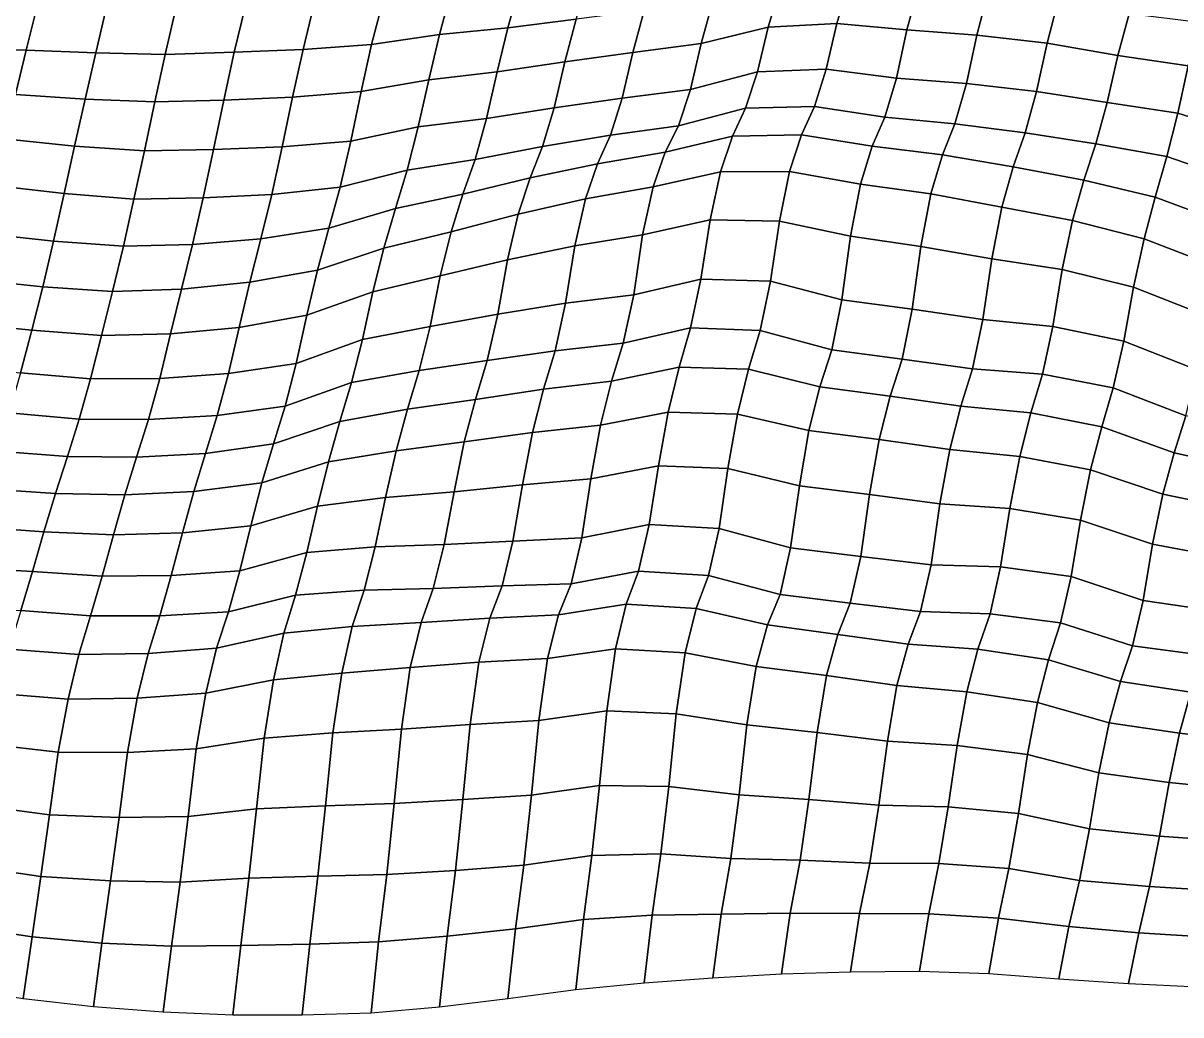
# Model space of a CAD drawing. Header units: metres. Extents: x -7.8 to 5.5, y -4.8 to 2.7.
# Drawn here: x -3.516 to -1.084, y -4.382 to -2.299 of the extents above; entities that cross this region are included whole.
import ezdxf

# ---------------------------------------------------------------- set-up
doc = ezdxf.new("R2010")
doc.units = ezdxf.units.M

msp = doc.modelspace()

# ---------------------------------------------------------------- linework, layer by layer
at = {"layer": 'C2'}
for points in [[(-2.47383, -2.22372, -8.26288), (-2.49775, -2.30899, -8.14246), (-2.3547, -2.29055, -8.09603), (-2.33003, -2.21132, -8.22188)], [(-2.76081, -2.25356, -8.34943), (-2.78405, -2.34421, -8.23384), (-2.64132, -2.32324, -8.18514), (-2.61787, -2.23424, -8.30222)], [(-2.61787, -2.23424, -8.30222), (-2.64132, -2.32324, -8.18514), (-2.49775, -2.30899, -8.14246), (-2.47383, -2.22372, -8.26288)], [(-2.06832, -2.25599, -8.00524), (-2.09212, -2.34214, -7.8856), (-1.95106, -2.30788, -7.82497), (-1.92684, -2.22503, -7.94757)], [(-1.92684, -2.22503, -7.94757), (-1.95106, -2.30788, -7.82497), (-1.80665, -2.30032, -7.7883), (-1.78255, -2.21648, -7.91001)], [(-1.78255, -2.21648, -7.91001), (-1.80665, -2.30032, -7.7883), (-1.65968, -2.3132, -7.76997), (-1.63599, -2.22617, -7.88882)], [(-1.63599, -2.22617, -7.88882), (-1.65968, -2.3132, -7.76997), (-1.51295, -2.32421, -7.74997), (-1.48945, -2.23564, -7.86744)], [(-1.48945, -2.23564, -7.86744), (-1.51295, -2.32421, -7.74997), (-1.36543, -2.34159, -7.73568), (-1.34199, -2.25247, -7.85266)], [(-2.90516, -2.26155, -8.3865), (-2.92812, -2.35451, -8.27297), (-2.78405, -2.34421, -8.23384), (-2.76081, -2.25356, -8.34943)], [(-2.21154, -2.273, -8.05039), (-2.23513, -2.3609, -7.93232), (-2.09212, -2.34214, -7.8856), (-2.06832, -2.25599, -8.00524)], [(-1.34199, -2.25247, -7.85266), (-1.36543, -2.34159, -7.73568), (-1.21683, -2.36753, -7.72908), (-1.19327, -2.27941, -7.84695)], [(-3.63167, -2.26364, -8.5378), (-3.65486, -2.35473, -8.4226), (-3.50933, -2.35607, -8.39391), (-3.48631, -2.26366, -8.50793)], [(-3.48631, -2.26366, -8.50793), (-3.50933, -2.35607, -8.39391), (-3.36328, -2.3617, -8.36908), (-3.34067, -2.26599, -8.48014)], [(-3.34067, -2.26599, -8.48014), (-3.36328, -2.3617, -8.36908), (-3.21751, -2.36501, -8.34217), (-3.19498, -2.26865, -8.45264)], [(-3.19498, -2.26865, -8.45264), (-3.21751, -2.36501, -8.34217), (-3.07272, -2.36053, -8.30826), (-3.04995, -2.26604, -8.42041)], [(-3.04995, -2.26604, -8.42041), (-3.07272, -2.36053, -8.30826), (-2.92812, -2.35451, -8.27297), (-2.90516, -2.26155, -8.3865)], [(-2.3547, -2.29055, -8.09603), (-2.37806, -2.38032, -7.97964), (-2.23513, -2.3609, -7.93232), (-2.21154, -2.273, -8.05039)], [(-1.19327, -2.27941, -7.84695), (-1.21683, -2.36753, -7.72908), (-1.06876, -2.3892, -7.71864), (-1.04556, -2.29822, -7.83394)], [(-2.64132, -2.32324, -8.18514), (-2.66404, -2.41807, -8.07329), (-2.52073, -2.40172, -8.02873), (-2.49775, -2.30899, -8.14246)], [(-2.49775, -2.30899, -8.14246), (-2.52073, -2.40172, -8.02873), (-2.37806, -2.38032, -7.97964), (-2.3547, -2.29055, -8.09603)], [(-2.09212, -2.34214, -7.8856), (-2.11461, -2.43883, -7.77542), (-1.9739, -2.40172, -7.71223), (-1.95106, -2.30788, -7.82497)], [(-1.95106, -2.30788, -7.82497), (-1.9739, -2.40172, -7.71223), (-1.82925, -2.39614, -7.67734), (-1.80665, -2.30032, -7.7883)], [(-1.80665, -2.30032, -7.7883), (-1.82925, -2.39614, -7.67734), (-1.68154, -2.41495, -7.66433), (-1.65968, -2.3132, -7.76997)], [(-2.78405, -2.34421, -8.23384), (-2.80629, -2.44288, -8.12544), (-2.66404, -2.41807, -8.07329), (-2.64132, -2.32324, -8.18514)], [(-1.65968, -2.3132, -7.76997), (-1.68154, -2.41495, -7.66433), (-1.53478, -2.42617, -7.64453), (-1.51295, -2.32421, -7.74997)], [(-1.51295, -2.32421, -7.74997), (-1.53478, -2.42617, -7.64453), (-1.38731, -2.44311, -7.62984), (-1.36543, -2.34159, -7.73568)], [(-3.65486, -2.35473, -8.4226), (-3.67821, -2.4445, -8.30621), (-3.53232, -2.44881, -8.28019), (-3.50933, -2.35607, -8.39391)], [(-3.50933, -2.35607, -8.39391), (-3.53232, -2.44881, -8.28019), (-3.38571, -2.45883, -8.2593), (-3.36328, -2.3617, -8.36908)], [(-3.07272, -2.36053, -8.30826), (-3.09475, -2.46085, -8.20134), (-2.95016, -2.45472, -8.16595), (-2.92812, -2.35451, -8.27297)], [(-2.92812, -2.35451, -8.27297), (-2.95016, -2.45472, -8.16595), (-2.80629, -2.44288, -8.12544), (-2.78405, -2.34421, -8.23384)], [(-2.23513, -2.3609, -7.93232), (-2.25769, -2.45704, -7.82166), (-2.11461, -2.43883, -7.77542), (-2.09212, -2.34214, -7.8856)], [(-1.36543, -2.34159, -7.73568), (-1.38731, -2.44311, -7.62984), (-1.23912, -2.46577, -7.62029), (-1.21683, -2.36753, -7.72908)], [(-3.36328, -2.3617, -8.36908), (-3.38571, -2.45883, -8.2593), (-3.23961, -2.46478, -8.23476), (-3.21751, -2.36501, -8.34217)], [(-3.21751, -2.36501, -8.34217), (-3.23961, -2.46478, -8.23476), (-3.09475, -2.46085, -8.20134), (-3.07272, -2.36053, -8.30826)], [(-2.52073, -2.40172, -8.02873), (-2.54304, -2.49984, -7.91984), (-2.40054, -2.47702, -7.86947), (-2.37806, -2.38032, -7.97964)], [(-2.37806, -2.38032, -7.97964), (-2.40054, -2.47702, -7.86947), (-2.25769, -2.45704, -7.82166), (-2.23513, -2.3609, -7.93232)], [(-1.21683, -2.36753, -7.72908), (-1.23912, -2.46577, -7.62029), (-1.09098, -2.48809, -7.61044), (-1.06876, -2.3892, -7.71864)], [(-2.66404, -2.41807, -8.07329), (-2.68621, -2.51729, -7.96539), (-2.54304, -2.49984, -7.91984), (-2.52073, -2.40172, -8.02873)], [(-2.11461, -2.43883, -7.77542), (-2.13971, -2.51465, -7.64652), (-1.99895, -2.47798, -7.58372), (-1.9739, -2.40172, -7.71223)], [(-1.9739, -2.40172, -7.71223), (-1.99895, -2.47798, -7.58372), (-1.85401, -2.47459, -7.5508), (-1.82925, -2.39614, -7.67734)], [(-1.82925, -2.39614, -7.67734), (-1.85401, -2.47459, -7.5508), (-1.70588, -2.49681, -7.54085), (-1.68154, -2.41495, -7.66433)], [(-1.06876, -2.3892, -7.71864), (-1.09098, -2.48809, -7.61044), (-0.93964, -2.5359, -7.62347), (-0.91832, -2.42987, -7.72526)], [(-2.80629, -2.44288, -8.12544), (-2.82781, -2.54737, -8.02227), (-2.68621, -2.51729, -7.96539), (-2.66404, -2.41807, -8.07329)], [(-1.68154, -2.41495, -7.66433), (-1.70588, -2.49681, -7.54085), (-1.55881, -2.51056, -7.52331), (-1.53478, -2.42617, -7.64453)], [(-1.53478, -2.42617, -7.64453), (-1.55881, -2.51056, -7.52331), (-1.41106, -2.5297, -7.5106), (-1.38731, -2.44311, -7.62984)], [(-3.53232, -2.44881, -8.28019), (-3.55518, -2.54254, -8.16735), (-3.40797, -2.55739, -8.1508), (-3.38571, -2.45883, -8.2593)], [(-3.09475, -2.46085, -8.20134), (-3.11632, -2.5649, -8.09777), (-2.97166, -2.55932, -8.06288), (-2.95016, -2.45472, -8.16595)], [(-2.95016, -2.45472, -8.16595), (-2.97166, -2.55932, -8.06288), (-2.82781, -2.54737, -8.02227), (-2.80629, -2.44288, -8.12544)], [(-2.25769, -2.45704, -7.82166), (-2.28258, -2.53451, -7.69423), (-2.13971, -2.51465, -7.64652), (-2.11461, -2.43883, -7.77542)], [(-1.38731, -2.44311, -7.62984), (-1.41106, -2.5297, -7.5106), (-1.26279, -2.55301, -7.50164), (-1.23912, -2.46577, -7.62029)], [(-3.38571, -2.45883, -8.2593), (-3.40797, -2.55739, -8.1508), (-3.26136, -2.56741, -8.12991), (-3.23961, -2.46478, -8.23476)], [(-3.23961, -2.46478, -8.23476), (-3.26136, -2.56741, -8.12991), (-3.11632, -2.5649, -8.09777), (-3.09475, -2.46085, -8.20134)], [(-2.54304, -2.49984, -7.91984), (-2.56693, -2.58533, -7.79961), (-2.42498, -2.55811, -7.74529), (-2.40054, -2.47702, -7.86947)], [(-2.40054, -2.47702, -7.86947), (-2.42498, -2.55811, -7.74529), (-2.28258, -2.53451, -7.69423), (-2.25769, -2.45704, -7.82166)], [(-2.13971, -2.51465, -7.64652), (-2.16734, -2.57026, -7.49947), (-2.02619, -2.53666, -7.43943), (-1.99895, -2.47798, -7.58372)], [(-1.99895, -2.47798, -7.58372), (-2.02619, -2.53666, -7.43943), (-1.88115, -2.53416, -7.4073), (-1.85401, -2.47459, -7.5508)], [(-1.85401, -2.47459, -7.5508), (-1.88115, -2.53416, -7.4073), (-1.73286, -2.55758, -7.39843), (-1.70588, -2.49681, -7.54085)], [(-1.23912, -2.46577, -7.62029), (-1.26279, -2.55301, -7.50164), (-1.11414, -2.5794, -7.49544), (-1.09098, -2.48809, -7.61044)], [(-2.68621, -2.51729, -7.96539), (-2.70944, -2.60805, -7.84989), (-2.56693, -2.58533, -7.79961), (-2.54304, -2.49984, -7.91984)], [(-1.70588, -2.49681, -7.54085), (-1.73286, -2.55758, -7.39843), (-1.58524, -2.57573, -7.38484), (-1.55881, -2.51056, -7.52331)], [(-1.09098, -2.48809, -7.61044), (-1.11414, -2.5794, -7.49544), (-0.96219, -2.63215, -7.5129), (-0.93964, -2.5359, -7.62347)], [(-2.82781, -2.54737, -8.02227), (-2.85036, -2.64351, -7.9116), (-2.70944, -2.60805, -7.84989), (-2.68621, -2.51729, -7.96539)], [(-2.28258, -2.53451, -7.69423), (-2.30965, -2.59462, -7.55122), (-2.16734, -2.57026, -7.49947), (-2.13971, -2.51465, -7.64652)], [(-1.55881, -2.51056, -7.52331), (-1.58524, -2.57573, -7.38484), (-1.43672, -2.60101, -7.37765), (-1.41106, -2.5297, -7.5106)], [(-3.55518, -2.54254, -8.16735), (-3.57756, -2.64011, -8.05797), (-3.43006, -2.65727, -8.04349), (-3.40797, -2.55739, -8.1508)], [(-2.97166, -2.55932, -8.06288), (-2.99377, -2.65909, -7.95547), (-2.85036, -2.64351, -7.9116), (-2.82781, -2.54737, -8.02227)], [(-2.42498, -2.55811, -7.74529), (-2.45126, -2.62448, -7.60791), (-2.30965, -2.59462, -7.55122), (-2.28258, -2.53451, -7.69423)], [(-2.16734, -2.57026, -7.49947), (-2.19278, -2.64333, -7.3681), (-2.05142, -2.61138, -7.30954), (-2.02619, -2.53666, -7.43943)], [(-2.02619, -2.53666, -7.43943), (-2.05142, -2.61138, -7.30954), (-1.90612, -2.61096, -7.27928), (-1.88115, -2.53416, -7.4073)], [(-1.88115, -2.53416, -7.4073), (-1.90612, -2.61096, -7.27928), (-1.75744, -2.63757, -7.27327), (-1.73286, -2.55758, -7.39843)], [(-1.41106, -2.5297, -7.5106), (-1.43672, -2.60101, -7.37765), (-1.28788, -2.62894, -7.37283), (-1.26279, -2.55301, -7.50164)], [(-1.26279, -2.55301, -7.50164), (-1.28788, -2.62894, -7.37283), (-1.13804, -2.66478, -7.37511), (-1.11414, -2.5794, -7.49544)], [(-3.40797, -2.55739, -8.1508), (-3.43006, -2.65727, -8.04349), (-3.28322, -2.66916, -8.02427), (-3.26136, -2.56741, -8.12991)], [(-3.26136, -2.56741, -8.12991), (-3.28322, -2.66916, -8.02427), (-3.1382, -2.66643, -7.99194), (-3.11632, -2.5649, -8.09777)], [(-3.11632, -2.5649, -8.09777), (-3.1382, -2.66643, -7.99194), (-2.99377, -2.65909, -7.95547), (-2.97166, -2.55932, -8.06288)], [(-2.56693, -2.58533, -7.79961), (-2.59235, -2.65863, -7.66844), (-2.45126, -2.62448, -7.60791), (-2.42498, -2.55811, -7.74529)], [(-2.30965, -2.59462, -7.55122), (-2.33505, -2.66803, -7.42015), (-2.19278, -2.64333, -7.3681), (-2.16734, -2.57026, -7.49947)], [(-1.73286, -2.55758, -7.39843), (-1.75744, -2.63757, -7.27327), (-1.60953, -2.65803, -7.26175), (-1.58524, -2.57573, -7.38484)], [(-1.58524, -2.57573, -7.38484), (-1.60953, -2.65803, -7.26175), (-1.46072, -2.68562, -7.25663), (-1.43672, -2.60101, -7.37765)], [(-2.70944, -2.60805, -7.84989), (-2.73395, -2.6886, -7.72522), (-2.59235, -2.65863, -7.66844), (-2.56693, -2.58533, -7.79961)], [(-2.45126, -2.62448, -7.60791), (-2.47635, -2.70041, -7.4791), (-2.33505, -2.66803, -7.42015), (-2.30965, -2.59462, -7.55122)], [(-1.43672, -2.60101, -7.37765), (-1.46072, -2.68562, -7.25663), (-1.31186, -2.71366, -7.25191), (-1.28788, -2.62894, -7.37283)], [(-1.11414, -2.5794, -7.49544), (-1.13804, -2.66478, -7.37511), (-0.98561, -2.72138, -7.39602), (-0.96219, -2.63215, -7.5129)], [(-2.85036, -2.64351, -7.9116), (-2.87416, -2.72977, -7.79206), (-2.73395, -2.6886, -7.72522), (-2.70944, -2.60805, -7.84989)], [(-2.59235, -2.65863, -7.66844), (-2.61706, -2.73752, -7.54229), (-2.47635, -2.70041, -7.4791), (-2.45126, -2.62448, -7.60791)], [(-2.19278, -2.64333, -7.3681), (-2.2148, -2.74376, -7.26127), (-2.07334, -2.71269, -7.20351), (-2.05142, -2.61138, -7.30954)], [(-2.05142, -2.61138, -7.30954), (-2.07334, -2.71269, -7.20351), (-1.9277, -2.71491, -7.17561), (-1.90612, -2.61096, -7.27928)], [(-1.90612, -2.61096, -7.27928), (-1.9277, -2.71491, -7.17561), (-1.77835, -2.7469, -7.17444), (-1.75744, -2.63757, -7.27327)], [(-3.57756, -2.64011, -8.05797), (-3.59955, -2.74076, -7.95135), (-3.45216, -2.75704, -7.93607), (-3.43006, -2.65727, -8.04349)], [(-2.99377, -2.65909, -7.95547), (-3.01674, -2.75194, -7.84184), (-2.87416, -2.72977, -7.79206), (-2.85036, -2.64351, -7.9116)], [(-2.33505, -2.66803, -7.42015), (-2.35727, -2.76681, -7.31185), (-2.2148, -2.74376, -7.26127), (-2.19278, -2.64333, -7.3681)], [(-1.75744, -2.63757, -7.27327), (-1.77835, -2.7469, -7.17444), (-1.6303, -2.76845, -7.1639), (-1.60953, -2.65803, -7.26175)], [(-1.28788, -2.62894, -7.37283), (-1.31186, -2.71366, -7.25191), (-1.16166, -2.75246, -7.25685), (-1.13804, -2.66478, -7.37511)], [(-3.43006, -2.65727, -8.04349), (-3.45216, -2.75704, -7.93607), (-3.30546, -2.76783, -7.91587), (-3.28322, -2.66916, -8.02427)], [(-3.28322, -2.66916, -8.02427), (-3.30546, -2.76783, -7.91587), (-3.16058, -2.764, -7.88255), (-3.1382, -2.66643, -7.99194)], [(-3.1382, -2.66643, -7.99194), (-3.16058, -2.764, -7.88255), (-3.01674, -2.75194, -7.84184), (-2.99377, -2.65909, -7.95547)], [(-2.73395, -2.6886, -7.72522), (-2.75813, -2.77178, -7.60292), (-2.61706, -2.73752, -7.54229), (-2.59235, -2.65863, -7.66844)], [(-2.47635, -2.70041, -7.4791), (-2.49892, -2.79645, -7.36833), (-2.35727, -2.76681, -7.31185), (-2.33505, -2.66803, -7.42015)], [(-1.60953, -2.65803, -7.26175), (-1.6303, -2.76845, -7.1639), (-1.48172, -2.79429, -7.1572), (-1.46072, -2.68562, -7.25663)], [(-1.13804, -2.66478, -7.37511), (-1.16166, -2.75246, -7.25685), (-1.00894, -2.81137, -7.27983), (-0.98561, -2.72138, -7.39602)], [(-2.87416, -2.72977, -7.79206), (-2.8977, -2.818, -7.6743), (-2.75813, -2.77178, -7.60292), (-2.73395, -2.6886, -7.72522)], [(-1.46072, -2.68562, -7.25663), (-1.48172, -2.79429, -7.1572), (-1.33354, -2.81683, -7.14755), (-1.31186, -2.71366, -7.25191)], [(-2.61706, -2.73752, -7.54229), (-2.64006, -2.83015, -7.42847), (-2.49892, -2.79645, -7.36833), (-2.47635, -2.70041, -7.4791)], [(-2.2148, -2.74376, -7.26127), (-2.23362, -2.86978, -7.17743), (-2.09236, -2.83707, -7.11818), (-2.07334, -2.71269, -7.20351)], [(-2.07334, -2.71269, -7.20351), (-2.09236, -2.83707, -7.11818), (-1.94646, -2.84148, -7.09226), (-1.9277, -2.71491, -7.17561)], [(-1.9277, -2.71491, -7.17561), (-1.94646, -2.84148, -7.09226), (-1.79625, -2.88028, -7.0972), (-1.77835, -2.7469, -7.17444)], [(-1.31186, -2.71366, -7.25191), (-1.33354, -2.81683, -7.14755), (-1.18353, -2.8541, -7.15111), (-1.16166, -2.75246, -7.25685)], [(-3.59955, -2.74076, -7.95135), (-3.62197, -2.838, -7.84167), (-3.47477, -2.85274, -7.82501), (-3.45216, -2.75704, -7.93607)], [(-3.01674, -2.75194, -7.84184), (-3.03986, -2.84358, -7.72713), (-2.8977, -2.818, -7.6743), (-2.87416, -2.72977, -7.79206)], [(-2.75813, -2.77178, -7.60292), (-2.78125, -2.86342, -7.48821), (-2.64006, -2.83015, -7.42847), (-2.61706, -2.73752, -7.54229)], [(-2.35727, -2.76681, -7.31185), (-2.3768, -2.88723, -7.22297), (-2.23362, -2.86978, -7.17743), (-2.2148, -2.74376, -7.26127)], [(-1.77835, -2.7469, -7.17444), (-1.79625, -2.88028, -7.0972), (-1.64842, -2.90008, -7.08508), (-1.6303, -2.76845, -7.1639)], [(-3.45216, -2.75704, -7.93607), (-3.47477, -2.85274, -7.82501), (-3.32815, -2.86287, -7.80422), (-3.30546, -2.76783, -7.91587)], [(-3.30546, -2.76783, -7.91587), (-3.32815, -2.86287, -7.80422), (-3.1834, -2.85806, -7.77002), (-3.16058, -2.764, -7.88255)], [(-3.16058, -2.764, -7.88255), (-3.1834, -2.85806, -7.77002), (-3.03986, -2.84358, -7.72713), (-3.01674, -2.75194, -7.84184)], [(-2.8977, -2.818, -7.6743), (-2.92047, -2.9125, -7.56215), (-2.78125, -2.86342, -7.48821), (-2.75813, -2.77178, -7.60292)], [(-2.49892, -2.79645, -7.36833), (-2.51921, -2.91072, -7.27394), (-2.3768, -2.88723, -7.22297), (-2.35727, -2.76681, -7.31185)], [(-1.6303, -2.76845, -7.1639), (-1.64842, -2.90008, -7.08508), (-1.50033, -2.92196, -7.07484), (-1.48172, -2.79429, -7.1572)], [(-1.16166, -2.75246, -7.25685), (-1.18353, -2.8541, -7.15111), (-1.03071, -2.91377, -7.17479), (-1.00894, -2.81137, -7.27983)], [(-1.48172, -2.79429, -7.1572), (-1.50033, -2.92196, -7.07484), (-1.35316, -2.93649, -7.05799), (-1.33354, -2.81683, -7.14755)], [(-3.03986, -2.84358, -7.72713), (-3.06261, -2.93819, -7.61509), (-2.92047, -2.9125, -7.56215), (-2.8977, -2.818, -7.6743)], [(-2.64006, -2.83015, -7.42847), (-2.66135, -2.9364, -7.32687), (-2.51921, -2.91072, -7.27394), (-2.49892, -2.79645, -7.36833)], [(-1.33354, -2.81683, -7.14755), (-1.35316, -2.93649, -7.05799), (-1.20396, -2.96727, -7.05573), (-1.18353, -2.8541, -7.15111)], [(-3.62197, -2.838, -7.84167), (-3.6451, -2.92953, -7.72686), (-3.49791, -2.94427, -7.71021), (-3.47477, -2.85274, -7.82501)], [(-3.1834, -2.85806, -7.77002), (-3.20622, -2.95212, -7.65748), (-3.06261, -2.93819, -7.61509), (-3.03986, -2.84358, -7.72713)], [(-2.78125, -2.86342, -7.48821), (-2.80329, -2.96373, -7.38129), (-2.66135, -2.9364, -7.32687), (-2.64006, -2.83015, -7.42847)], [(-2.23362, -2.86978, -7.17743), (-2.25547, -2.97164, -7.07189), (-2.11414, -2.93947, -7.01313), (-2.09236, -2.83707, -7.11818)], [(-2.09236, -2.83707, -7.11818), (-2.11414, -2.93947, -7.01313), (-1.96811, -2.94488, -6.9881), (-1.94646, -2.84148, -7.09226)], [(-1.94646, -2.84148, -7.09226), (-1.96811, -2.94488, -6.9881), (-1.81771, -2.98522, -6.99442), (-1.79625, -2.88028, -7.0972)], [(-3.47477, -2.85274, -7.82501), (-3.49791, -2.94427, -7.71021), (-3.35116, -2.95539, -7.6903), (-3.32815, -2.86287, -7.80422)], [(-3.32815, -2.86287, -7.80422), (-3.35116, -2.95539, -7.6903), (-3.20622, -2.95212, -7.65748), (-3.1834, -2.85806, -7.77002)], [(-2.92047, -2.9125, -7.56215), (-2.94232, -3.01425, -7.45651), (-2.80329, -2.96373, -7.38129), (-2.78125, -2.86342, -7.48821)], [(-1.18353, -2.8541, -7.15111), (-1.20396, -2.96727, -7.05573), (-1.05106, -3.0276, -7.08), (-1.03071, -2.91377, -7.17479)], [(-2.51921, -2.91072, -7.27394), (-2.54166, -3.00774, -7.16406), (-2.39887, -2.98722, -7.11575), (-2.3768, -2.88723, -7.22297)], [(-2.3768, -2.88723, -7.22297), (-2.39887, -2.98722, -7.11575), (-2.25547, -2.97164, -7.07189), (-2.23362, -2.86978, -7.17743)], [(-1.79625, -2.88028, -7.0972), (-1.81771, -2.98522, -6.99442), (-1.66992, -3.00468, -6.98201), (-1.64842, -2.90008, -7.08508)], [(-3.06261, -2.93819, -7.61509), (-3.08503, -3.03543, -7.50541), (-2.94232, -3.01425, -7.45651), (-2.92047, -2.9125, -7.56215)], [(-2.66135, -2.9364, -7.32687), (-2.68436, -3.02892, -7.21295), (-2.54166, -3.00774, -7.16406), (-2.51921, -2.91072, -7.27394)], [(-1.64842, -2.90008, -7.08508), (-1.66992, -3.00468, -6.98201), (-1.52201, -3.02514, -6.97048), (-1.50033, -2.92196, -7.07484)], [(-3.6451, -2.92953, -7.72686), (-3.66851, -3.01886, -7.61008), (-3.52134, -3.03339, -7.59323), (-3.49791, -2.94427, -7.71021)], [(-3.20622, -2.95212, -7.65748), (-3.22911, -3.04562, -7.54444), (-3.08503, -3.03543, -7.50541), (-3.06261, -2.93819, -7.61509)], [(-2.80329, -2.96373, -7.38129), (-2.82659, -3.05395, -7.2653), (-2.68436, -3.02892, -7.21295), (-2.66135, -2.9364, -7.32687)], [(-2.25547, -2.97164, -7.07189), (-2.28006, -3.05152, -6.94663), (-2.13838, -3.0221, -6.89034), (-2.11414, -2.93947, -7.01313)], [(-2.11414, -2.93947, -7.01313), (-2.13838, -3.0221, -6.89034), (-1.99252, -3.02619, -6.86412), (-1.96811, -2.94488, -6.9881)], [(-1.50033, -2.92196, -7.07484), (-1.52201, -3.02514, -6.97048), (-1.37519, -3.03681, -6.95107), (-1.35316, -2.93649, -7.05799)], [(-1.35316, -2.93649, -7.05799), (-1.37519, -3.03681, -6.95107), (-1.22632, -3.06495, -6.94644), (-1.20396, -2.96727, -7.05573)], [(-3.49791, -2.94427, -7.71021), (-3.52134, -3.03339, -7.59323), (-3.37435, -3.04648, -7.5751), (-3.35116, -2.95539, -7.6903)], [(-3.35116, -2.95539, -7.6903), (-3.37435, -3.04648, -7.5751), (-3.22911, -3.04562, -7.54444), (-3.20622, -2.95212, -7.65748)], [(-2.94232, -3.01425, -7.45651), (-2.96569, -3.10391, -7.34003), (-2.82659, -3.05395, -7.2653), (-2.80329, -2.96373, -7.38129)], [(-1.96811, -2.94488, -6.9881), (-1.99252, -3.02619, -6.86412), (-1.84256, -3.06301, -6.86729), (-1.81771, -2.98522, -6.99442)], [(-2.54166, -3.00774, -7.16406), (-2.56603, -3.08938, -7.04038), (-2.42333, -3.0682, -6.99148), (-2.39887, -2.98722, -7.11575)], [(-2.39887, -2.98722, -7.11575), (-2.42333, -3.0682, -6.99148), (-2.28006, -3.05152, -6.94663), (-2.25547, -2.97164, -7.07189)], [(-1.81771, -2.98522, -6.99442), (-1.84256, -3.06301, -6.86729), (-1.69476, -3.08259, -6.85497), (-1.66992, -3.00468, -6.98201)], [(-1.20396, -2.96727, -7.05573), (-1.22632, -3.06495, -6.94644), (-1.07361, -3.12375, -6.96933), (-1.05106, -3.0276, -7.08)], [(-3.08503, -3.03543, -7.50541), (-3.1086, -3.12344, -7.38744), (-2.96569, -3.10391, -7.34003), (-2.94232, -3.01425, -7.45651)], [(-2.68436, -3.02892, -7.21295), (-2.70876, -3.11034, -7.08908), (-2.56603, -3.08938, -7.04038), (-2.54166, -3.00774, -7.16406)], [(-1.66992, -3.00468, -6.98201), (-1.69476, -3.08259, -6.85497), (-1.54675, -3.10382, -6.84414), (-1.52201, -3.02514, -6.97048)], [(-3.52134, -3.03339, -7.59323), (-3.54538, -3.11766, -7.47191), (-3.39835, -3.13109, -7.45408), (-3.37435, -3.04648, -7.5751)], [(-3.22911, -3.04562, -7.54444), (-3.25291, -3.13177, -7.4248), (-3.1086, -3.12344, -7.38744), (-3.08503, -3.03543, -7.50541)], [(-2.82659, -3.05395, -7.2653), (-2.85093, -3.13581, -7.14182), (-2.70876, -3.11034, -7.08908), (-2.68436, -3.02892, -7.21295)], [(-2.28006, -3.05152, -6.94663), (-2.30308, -3.14393, -6.83261), (-2.16115, -3.1166, -6.77819), (-2.13838, -3.0221, -6.89034)], [(-2.13838, -3.0221, -6.89034), (-2.16115, -3.1166, -6.77819), (-2.01532, -3.12036, -6.75168), (-1.99252, -3.02619, -6.86412)], [(-1.99252, -3.02619, -6.86412), (-2.01532, -3.12036, -6.75168), (-1.86563, -3.15509, -6.75297), (-1.84256, -3.06301, -6.86729)], [(-1.52201, -3.02514, -6.97048), (-1.54675, -3.10382, -6.84414), (-1.39963, -3.1179, -6.82689), (-1.37519, -3.03681, -6.95107)], [(-1.37519, -3.03681, -6.95107), (-1.39963, -3.1179, -6.82689), (-1.25064, -3.14703, -6.82316), (-1.22632, -3.06495, -6.94644)], [(-3.37435, -3.04648, -7.5751), (-3.39835, -3.13109, -7.45408), (-3.25291, -3.13177, -7.4248), (-3.22911, -3.04562, -7.54444)], [(-2.96569, -3.10391, -7.34003), (-2.99036, -3.18314, -7.21418), (-2.85093, -3.13581, -7.14182), (-2.82659, -3.05395, -7.2653)], [(-2.42333, -3.0682, -6.99148), (-2.44651, -3.15929, -6.87628), (-2.30308, -3.14393, -6.83261), (-2.28006, -3.05152, -6.94663)], [(-1.84256, -3.06301, -6.86729), (-1.86563, -3.15509, -6.75297), (-1.71792, -3.1739, -6.73997), (-1.69476, -3.08259, -6.85497)], [(-2.56603, -3.08938, -7.04038), (-2.58944, -3.17871, -6.9236), (-2.44651, -3.15929, -6.87628), (-2.42333, -3.0682, -6.99148)], [(-1.69476, -3.08259, -6.85497), (-1.71792, -3.1739, -6.73997), (-1.56993, -3.19502, -6.72903), (-1.54675, -3.10382, -6.84414)], [(-1.22632, -3.06495, -6.94644), (-1.25064, -3.14703, -6.82316), (-1.09842, -3.20188, -6.84249), (-1.07361, -3.12375, -6.96933)], [(-3.1086, -3.12344, -7.38744), (-3.13323, -3.203, -7.26189), (-2.99036, -3.18314, -7.21418), (-2.96569, -3.10391, -7.34003)], [(-2.85093, -3.13581, -7.14182), (-2.87487, -3.22086, -7.02119), (-2.7324, -3.19781, -6.97062), (-2.70876, -3.11034, -7.08908)], [(-2.70876, -3.11034, -7.08908), (-2.7324, -3.19781, -6.97062), (-2.58944, -3.17871, -6.9236), (-2.56603, -3.08938, -7.04038)], [(-1.54675, -3.10382, -6.84414), (-1.56993, -3.19502, -6.72903), (-1.42277, -3.20943, -6.71209), (-1.39963, -3.1179, -6.82689)], [(-3.54538, -3.11766, -7.47191), (-3.56987, -3.19843, -7.34744), (-3.42309, -3.20977, -7.32773), (-3.39835, -3.13109, -7.45408)], [(-3.39835, -3.13109, -7.45408), (-3.42309, -3.20977, -7.32773), (-3.27757, -3.21111, -7.29905), (-3.25291, -3.13177, -7.4248)], [(-3.25291, -3.13177, -7.4248), (-3.27757, -3.21111, -7.29905), (-3.13323, -3.203, -7.26189), (-3.1086, -3.12344, -7.38744)], [(-2.99036, -3.18314, -7.21418), (-3.01472, -3.26489, -7.09059), (-2.87487, -3.22086, -7.02119), (-2.85093, -3.13581, -7.14182)], [(-2.30308, -3.14393, -6.83261), (-2.32358, -3.25656, -6.73673), (-2.18163, -3.22933, -6.68242), (-2.16115, -3.1166, -6.77819)], [(-2.16115, -3.1166, -6.77819), (-2.18163, -3.22933, -6.68242), (-2.03561, -3.23463, -6.65728), (-2.01532, -3.12036, -6.75168)], [(-2.01532, -3.12036, -6.75168), (-2.03561, -3.23463, -6.65728), (-1.88571, -3.27101, -6.66005), (-1.86563, -3.15509, -6.75297)], [(-1.39963, -3.1179, -6.82689), (-1.42277, -3.20943, -6.71209), (-1.27395, -3.23714, -6.70707), (-1.25064, -3.14703, -6.82316)], [(-1.07361, -3.12375, -6.96933), (-1.09842, -3.20188, -6.84249), (-0.94899, -3.23453, -6.84191), (-0.9242, -3.15618, -6.96855)], [(-2.58944, -3.17871, -6.9236), (-2.61092, -3.28343, -6.82062), (-2.46738, -3.26895, -6.77774), (-2.44651, -3.15929, -6.87628)], [(-2.44651, -3.15929, -6.87628), (-2.46738, -3.26895, -6.77774), (-2.32358, -3.25656, -6.73673), (-2.30308, -3.14393, -6.83261)], [(-1.86563, -3.15509, -6.75297), (-1.88571, -3.27101, -6.66005), (-1.73806, -3.28938, -6.64666), (-1.71792, -3.1739, -6.73997)], [(-1.25064, -3.14703, -6.82316), (-1.27395, -3.23714, -6.70707), (-1.12215, -3.28868, -6.72344), (-1.09842, -3.20188, -6.84249)], [(-3.13323, -3.203, -7.26189), (-3.15782, -3.28288, -7.13663), (-3.01472, -3.26489, -7.09059), (-2.99036, -3.18314, -7.21418)], [(-2.7324, -3.19781, -6.97062), (-2.75474, -3.29571, -6.86153), (-2.61092, -3.28343, -6.82062), (-2.58944, -3.17871, -6.9236)], [(-1.71792, -3.1739, -6.73997), (-1.73806, -3.28938, -6.64666), (-1.59031, -3.30852, -6.63395), (-1.56993, -3.19502, -6.72903)], [(-3.56987, -3.19843, -7.34744), (-3.59461, -3.2771, -7.2211), (-3.44803, -3.2869, -7.20001), (-3.42309, -3.20977, -7.32773)], [(-3.27757, -3.21111, -7.29905), (-3.3023, -3.28989, -7.17281), (-3.15782, -3.28288, -7.13663), (-3.13323, -3.203, -7.26189)], [(-2.87487, -3.22086, -7.02119), (-2.89783, -3.31381, -6.90767), (-2.75474, -3.29571, -6.86153), (-2.7324, -3.19781, -6.97062)], [(-1.56993, -3.19502, -6.72903), (-1.59031, -3.30852, -6.63395), (-1.44369, -3.31865, -6.61315), (-1.42277, -3.20943, -6.71209)], [(-1.42277, -3.20943, -6.71209), (-1.44369, -3.31865, -6.61315), (-1.2953, -3.34295, -6.60508), (-1.27395, -3.23714, -6.70707)], [(-1.09842, -3.20188, -6.84249), (-1.12215, -3.28868, -6.72344), (-0.97292, -3.31968, -6.72138), (-0.94899, -3.23453, -6.84191)], [(-3.42309, -3.20977, -7.32773), (-3.44803, -3.2869, -7.20001), (-3.3023, -3.28989, -7.17281), (-3.27757, -3.21111, -7.29905)], [(-3.01472, -3.26489, -7.09059), (-3.03806, -3.35477, -6.97431), (-2.89783, -3.31381, -6.90767), (-2.87487, -3.22086, -7.02119)], [(-2.32358, -3.25656, -6.73673), (-2.34265, -3.3806, -6.65111), (-2.20079, -3.35261, -6.5961), (-2.18163, -3.22933, -6.68242)], [(-2.18163, -3.22933, -6.68242), (-2.20079, -3.35261, -6.5961), (-2.05439, -3.36098, -6.57373), (-2.03561, -3.23463, -6.65728)], [(-2.46738, -3.26895, -6.77774), (-2.48718, -3.38717, -6.68689), (-2.34265, -3.3806, -6.65111), (-2.32358, -3.25656, -6.73673)], [(-2.03561, -3.23463, -6.65728), (-2.05439, -3.36098, -6.57373), (-1.90397, -3.40154, -6.58025), (-1.88571, -3.27101, -6.66005)], [(-1.27395, -3.23714, -6.70707), (-1.2953, -3.34295, -6.60508), (-1.14362, -3.3935, -6.62057), (-1.12215, -3.28868, -6.72344)], [(-3.59461, -3.2771, -7.2211), (-3.61914, -3.35743, -7.09624), (-3.47254, -3.36745, -7.07534), (-3.44803, -3.2869, -7.20001)], [(-3.15782, -3.28288, -7.13663), (-3.18158, -3.36947, -7.01739), (-3.03806, -3.35477, -6.97431), (-3.01472, -3.26489, -7.09059)], [(-2.61092, -3.28343, -6.82062), (-2.63164, -3.39429, -6.72317), (-2.48718, -3.38717, -6.68689), (-2.46738, -3.26895, -6.77774)], [(-1.88571, -3.27101, -6.66005), (-1.90397, -3.40154, -6.58025), (-1.75634, -3.41969, -6.56665), (-1.73806, -3.28938, -6.64666)], [(-3.44803, -3.2869, -7.20001), (-3.47254, -3.36745, -7.07534), (-3.3264, -3.37373, -7.0511), (-3.3023, -3.28989, -7.17281)], [(-3.3023, -3.28989, -7.17281), (-3.3264, -3.37373, -7.0511), (-3.18158, -3.36947, -7.01739), (-3.15782, -3.28288, -7.13663)], [(-2.89783, -3.31381, -6.90767), (-2.92024, -3.41117, -6.79808), (-2.77635, -3.39943, -6.75767), (-2.75474, -3.29571, -6.86153)], [(-2.75474, -3.29571, -6.86153), (-2.77635, -3.39943, -6.75767), (-2.63164, -3.39429, -6.72317), (-2.61092, -3.28343, -6.82062)], [(-1.73806, -3.28938, -6.64666), (-1.75634, -3.41969, -6.56665), (-1.60886, -3.43674, -6.55207), (-1.59031, -3.30852, -6.63395)], [(-1.12215, -3.28868, -6.72344), (-1.14362, -3.3935, -6.62057), (-0.99476, -3.42154, -6.61585), (-0.97292, -3.31968, -6.72138)], [(-3.03806, -3.35477, -6.97431), (-3.06083, -3.44927, -6.86216), (-2.92024, -3.41117, -6.79808), (-2.89783, -3.31381, -6.90767)], [(-1.59031, -3.30852, -6.63395), (-1.60886, -3.43674, -6.55207), (-1.46294, -3.44127, -6.52625), (-1.44369, -3.31865, -6.61315)], [(-1.44369, -3.31865, -6.61315), (-1.46294, -3.44127, -6.52625), (-1.31507, -3.46139, -6.51443), (-1.2953, -3.34295, -6.60508)], [(-3.18158, -3.36947, -7.01739), (-3.20493, -3.45924, -6.901), (-3.06083, -3.44927, -6.86216), (-3.03806, -3.35477, -6.97431)], [(-2.34265, -3.3806, -6.65111), (-2.3652, -3.47675, -6.54045), (-2.2232, -3.44996, -6.48652), (-2.20079, -3.35261, -6.5961)], [(-2.20079, -3.35261, -6.5961), (-2.2232, -3.44996, -6.48652), (-2.07665, -3.45954, -6.46523), (-2.05439, -3.36098, -6.57373)], [(-1.2953, -3.34295, -6.60508), (-1.31507, -3.46139, -6.51443), (-1.16343, -3.51162, -6.52962), (-1.14362, -3.3935, -6.62057)], [(-3.61914, -3.35743, -7.09624), (-3.6431, -3.44237, -6.97551), (-3.49666, -3.45107, -6.95344), (-3.47254, -3.36745, -7.07534)], [(-3.47254, -3.36745, -7.07534), (-3.49666, -3.45107, -6.95344), (-3.35011, -3.46065, -6.93215), (-3.3264, -3.37373, -7.0511)], [(-3.3264, -3.37373, -7.0511), (-3.35011, -3.46065, -6.93215), (-3.20493, -3.45924, -6.901), (-3.18158, -3.36947, -7.01739)], [(-2.05439, -3.36098, -6.57373), (-2.07665, -3.45954, -6.46523), (-1.92632, -3.49933, -6.47106), (-1.90397, -3.40154, -6.58025)], [(-2.92024, -3.41117, -6.79808), (-2.94366, -3.50039, -6.68121), (-2.79955, -3.49041, -6.64237), (-2.77635, -3.39943, -6.75767)], [(-2.77635, -3.39943, -6.75767), (-2.79955, -3.49041, -6.64237), (-2.65468, -3.48659, -6.60905), (-2.63164, -3.39429, -6.72317)], [(-2.63164, -3.39429, -6.72317), (-2.65468, -3.48659, -6.60905), (-2.50998, -3.48134, -6.57445), (-2.48718, -3.38717, -6.68689)], [(-2.48718, -3.38717, -6.68689), (-2.50998, -3.48134, -6.57445), (-2.3652, -3.47675, -6.54045), (-2.34265, -3.3806, -6.65111)], [(-1.90397, -3.40154, -6.58025), (-1.92632, -3.49933, -6.47106), (-1.77867, -3.5177, -6.45766), (-1.75634, -3.41969, -6.56665)], [(-1.14362, -3.3935, -6.62057), (-1.16343, -3.51162, -6.52962), (-1.01535, -3.53339, -6.51928), (-0.99476, -3.42154, -6.61585)], [(-3.06083, -3.44927, -6.86216), (-3.08463, -3.53541, -6.74252), (-2.94366, -3.50039, -6.68121), (-2.92024, -3.41117, -6.79808)], [(-1.75634, -3.41969, -6.56665), (-1.77867, -3.5177, -6.45766), (-1.63115, -3.53497, -6.44328), (-1.60886, -3.43674, -6.55207)], [(-3.6431, -3.44237, -6.97551), (-3.66734, -3.52511, -6.85282), (-3.52099, -3.53304, -6.83005), (-3.49666, -3.45107, -6.95344)], [(-3.49666, -3.45107, -6.95344), (-3.52099, -3.53304, -6.83005), (-3.37426, -3.54405, -6.81004), (-3.35011, -3.46065, -6.93215)], [(-3.20493, -3.45924, -6.901), (-3.22893, -3.54385, -6.77998), (-3.08463, -3.53541, -6.74252), (-3.06083, -3.44927, -6.86216)], [(-2.3652, -3.47675, -6.54045), (-2.39165, -3.5418, -6.40188), (-2.2491, -3.51941, -6.3519), (-2.2232, -3.44996, -6.48652)], [(-2.2232, -3.44996, -6.48652), (-2.2491, -3.51941, -6.3519), (-2.10254, -3.52899, -6.33061), (-2.07665, -3.45954, -6.46523)], [(-1.60886, -3.43674, -6.55207), (-1.63115, -3.53497, -6.44328), (-1.48521, -3.53972, -6.41765), (-1.46294, -3.44127, -6.52625)], [(-1.46294, -3.44127, -6.52625), (-1.48521, -3.53972, -6.41765), (-1.33746, -3.55886, -6.40494), (-1.31507, -3.46139, -6.51443)], [(-3.35011, -3.46065, -6.93215), (-3.37426, -3.54405, -6.81004), (-3.22893, -3.54385, -6.77998), (-3.20493, -3.45924, -6.901)], [(-2.50998, -3.48134, -6.57445), (-2.5361, -3.54903, -6.43825), (-2.39165, -3.5418, -6.40188), (-2.3652, -3.47675, -6.54045)], [(-2.07665, -3.45954, -6.46523), (-2.10254, -3.52899, -6.33061), (-1.95293, -3.56307, -6.33131), (-1.92632, -3.49933, -6.47106)], [(-1.31507, -3.46139, -6.51443), (-1.33746, -3.55886, -6.40494), (-1.18606, -3.60722, -6.41846), (-1.16343, -3.51162, -6.52962)], [(-3.08463, -3.53541, -6.74252), (-3.10964, -3.612, -6.61431), (-2.96824, -3.58038, -6.55604), (-2.94366, -3.50039, -6.68121)], [(-2.94366, -3.50039, -6.68121), (-2.96824, -3.58038, -6.55604), (-2.8246, -3.56667, -6.51385), (-2.79955, -3.49041, -6.64237)], [(-2.79955, -3.49041, -6.64237), (-2.8246, -3.56667, -6.51385), (-2.68035, -3.5578, -6.476), (-2.65468, -3.48659, -6.60905)], [(-2.65468, -3.48659, -6.60905), (-2.68035, -3.5578, -6.476), (-2.5361, -3.54903, -6.43825), (-2.50998, -3.48134, -6.57445)], [(-1.92632, -3.49933, -6.47106), (-1.95293, -3.56307, -6.33131), (-1.80504, -3.58331, -6.31959), (-1.77867, -3.5177, -6.45766)], [(-2.39165, -3.5418, -6.40188), (-2.41473, -3.63377, -6.28746), (-2.27191, -3.61347, -6.23936), (-2.2491, -3.51941, -6.3519)], [(-2.2491, -3.51941, -6.3519), (-2.27191, -3.61347, -6.23936), (-2.12554, -3.62162, -6.21679), (-2.10254, -3.52899, -6.33061)], [(-1.77867, -3.5177, -6.45766), (-1.80504, -3.58331, -6.31959), (-1.65717, -3.60343, -6.30776), (-1.63115, -3.53497, -6.44328)], [(-1.16343, -3.51162, -6.52962), (-1.18606, -3.60722, -6.41846), (-1.03823, -3.62701, -6.40635), (-1.01535, -3.53339, -6.51928)], [(-3.52099, -3.53304, -6.83005), (-3.5454, -3.61435, -6.70607), (-3.39869, -3.62525, -6.68597), (-3.37426, -3.54405, -6.81004)], [(-3.37426, -3.54405, -6.81004), (-3.39869, -3.62525, -6.68597), (-3.2536, -3.62308, -6.65413), (-3.22893, -3.54385, -6.77998)], [(-3.22893, -3.54385, -6.77998), (-3.2536, -3.62308, -6.65413), (-3.10964, -3.612, -6.61431), (-3.08463, -3.53541, -6.74252)], [(-2.68035, -3.5578, -6.476), (-2.70308, -3.65262, -6.36415), (-2.55909, -3.64166, -6.32443), (-2.5361, -3.54903, -6.43825)], [(-2.5361, -3.54903, -6.43825), (-2.55909, -3.64166, -6.32443), (-2.41473, -3.63377, -6.28746), (-2.39165, -3.5418, -6.40188)], [(-2.10254, -3.52899, -6.33061), (-2.12554, -3.62162, -6.21679), (-1.97658, -3.65043, -6.21276), (-1.95293, -3.56307, -6.33131)], [(-1.63115, -3.53497, -6.44328), (-1.65717, -3.60343, -6.30776), (-1.5105, -3.614, -6.28737), (-1.48521, -3.53972, -6.41765)], [(-1.48521, -3.53972, -6.41765), (-1.5105, -3.614, -6.28737), (-1.36232, -3.63654, -6.27771), (-1.33746, -3.55886, -6.40494)], [(-2.96824, -3.58038, -6.55604), (-2.99051, -3.67884, -6.44745), (-2.84698, -3.66425, -6.40447), (-2.8246, -3.56667, -6.51385)], [(-2.8246, -3.56667, -6.51385), (-2.84698, -3.66425, -6.40447), (-2.70308, -3.65262, -6.36415), (-2.68035, -3.5578, -6.476)], [(-1.95293, -3.56307, -6.33131), (-1.97658, -3.65043, -6.21276), (-1.82882, -3.66967, -6.20014), (-1.80504, -3.58331, -6.31959)], [(-1.33746, -3.55886, -6.40494), (-1.36232, -3.63654, -6.27771), (-1.21128, -3.68205, -6.28867), (-1.18606, -3.60722, -6.41846)], [(-3.10964, -3.612, -6.61431), (-3.1324, -3.7065, -6.50216), (-2.99051, -3.67884, -6.44745), (-2.96824, -3.58038, -6.55604)], [(-1.80504, -3.58331, -6.31959), (-1.82882, -3.66967, -6.20014), (-1.68086, -3.69057, -6.18901), (-1.65717, -3.60343, -6.30776)], [(-3.5454, -3.61435, -6.70607), (-3.56839, -3.70709, -6.59235), (-3.42153, -3.71909, -6.57323), (-3.39869, -3.62525, -6.68597)], [(-3.2536, -3.62308, -6.65413), (-3.27644, -3.71702, -6.54149), (-3.1324, -3.7065, -6.50216), (-3.10964, -3.612, -6.61431)], [(-2.41473, -3.63377, -6.28746), (-2.43304, -3.76386, -6.20726), (-2.2902, -3.74378, -6.15935), (-2.27191, -3.61347, -6.23936)], [(-2.27191, -3.61347, -6.23936), (-2.2902, -3.74378, -6.15935), (-2.14411, -3.74962, -6.13472), (-2.12554, -3.62162, -6.21679)], [(-2.12554, -3.62162, -6.21679), (-2.14411, -3.74962, -6.13472), (-1.9958, -3.77326, -6.12605), (-1.97658, -3.65043, -6.21276)], [(-1.65717, -3.60343, -6.30776), (-1.68086, -3.69057, -6.18901), (-1.53389, -3.70344, -6.17068), (-1.5105, -3.614, -6.28737)], [(-1.5105, -3.614, -6.28737), (-1.53389, -3.70344, -6.17068), (-1.38572, -3.72599, -6.16103), (-1.36232, -3.63654, -6.27771)], [(-1.18606, -3.60722, -6.41846), (-1.21128, -3.68205, -6.28867), (-1.06316, -3.70415, -6.27862), (-1.03823, -3.62701, -6.40635)], [(-3.39869, -3.62525, -6.68597), (-3.42153, -3.71909, -6.57323), (-3.27644, -3.71702, -6.54149), (-3.2536, -3.62308, -6.65413)], [(-2.70308, -3.65262, -6.36415), (-2.72147, -3.78205, -6.28336), (-2.57732, -3.77241, -6.24482), (-2.55909, -3.64166, -6.32443)], [(-2.55909, -3.64166, -6.32443), (-2.57732, -3.77241, -6.24482), (-2.43304, -3.76386, -6.20726), (-2.41473, -3.63377, -6.28746)], [(-1.36232, -3.63654, -6.27771), (-1.38572, -3.72599, -6.16103), (-1.23503, -3.76863, -6.16942), (-1.21128, -3.68205, -6.28867)], [(-2.99051, -3.67884, -6.44745), (-3.00978, -3.80124, -6.36035), (-2.86585, -3.78983, -6.32023), (-2.84698, -3.66425, -6.40447)], [(-2.84698, -3.66425, -6.40447), (-2.86585, -3.78983, -6.32023), (-2.72147, -3.78205, -6.28336), (-2.70308, -3.65262, -6.36415)], [(-1.97658, -3.65043, -6.21276), (-1.9958, -3.77326, -6.12605), (-1.84843, -3.78944, -6.11068), (-1.82882, -3.66967, -6.20014)], [(-1.82882, -3.66967, -6.20014), (-1.84843, -3.78944, -6.11068), (-1.70084, -3.80725, -6.09679), (-1.68086, -3.69057, -6.18901)], [(-3.1324, -3.7065, -6.50216), (-3.15233, -3.82363, -6.41033), (-3.00978, -3.80124, -6.36035), (-2.99051, -3.67884, -6.44745)], [(-1.68086, -3.69057, -6.18901), (-1.70084, -3.80725, -6.09679), (-1.55431, -3.81672, -6.0754), (-1.53389, -3.70344, -6.17068)], [(-1.21128, -3.68205, -6.28867), (-1.23503, -3.76863, -6.16942), (-1.0869, -3.79085, -6.15948), (-1.06316, -3.70415, -6.27862)], [(-3.56839, -3.70709, -6.59235), (-3.58964, -3.81367, -6.49105), (-3.44219, -3.83039, -6.47617), (-3.42153, -3.71909, -6.57323)], [(-3.42153, -3.71909, -6.57323), (-3.44219, -3.83039, -6.47617), (-3.29673, -3.83129, -6.4471), (-3.27644, -3.71702, -6.54149)], [(-3.27644, -3.71702, -6.54149), (-3.29673, -3.83129, -6.4471), (-3.15233, -3.82363, -6.41033), (-3.1324, -3.7065, -6.50216)], [(-1.53389, -3.70344, -6.17068), (-1.55431, -3.81672, -6.0754), (-1.4066, -3.83553, -6.06239), (-1.38572, -3.72599, -6.16103)], [(-1.06316, -3.70415, -6.27862), (-1.0869, -3.79085, -6.15948), (-0.93943, -3.80779, -6.14479), (-0.91577, -3.72043, -6.26335)], [(-2.43304, -3.76386, -6.20726), (-2.44796, -3.92109, -6.15142), (-2.30521, -3.90024, -6.10282), (-2.2902, -3.74378, -6.15935)], [(-2.2902, -3.74378, -6.15935), (-2.30521, -3.90024, -6.10282), (-2.15961, -3.90223, -6.07473), (-2.14411, -3.74962, -6.13472)], [(-1.38572, -3.72599, -6.16103), (-1.4066, -3.83553, -6.06239), (-1.25646, -3.87379, -6.06684), (-1.23503, -3.76863, -6.16942)], [(-2.57732, -3.77241, -6.24482), (-2.59217, -3.93018, -6.18947), (-2.44796, -3.92109, -6.15142), (-2.43304, -3.76386, -6.20726)], [(-2.14411, -3.74962, -6.13472), (-2.15961, -3.90223, -6.07473), (-2.01207, -3.91972, -6.06054), (-1.9958, -3.77326, -6.12605)], [(-1.23503, -3.76863, -6.16942), (-1.25646, -3.87379, -6.06684), (-1.10859, -3.89391, -6.05502), (-1.0869, -3.79085, -6.15948)], [(-3.00978, -3.80124, -6.36035), (-3.02578, -3.94978, -6.29671), (-2.88129, -3.94288, -6.26064), (-2.86585, -3.78983, -6.32023)], [(-2.86585, -3.78983, -6.32023), (-2.88129, -3.94288, -6.26064), (-2.7365, -3.9384, -6.22673), (-2.72147, -3.78205, -6.28336)], [(-2.72147, -3.78205, -6.28336), (-2.7365, -3.9384, -6.22673), (-2.59217, -3.93018, -6.18947), (-2.57732, -3.77241, -6.24482)], [(-1.9958, -3.77326, -6.12605), (-2.01207, -3.91972, -6.06054), (-1.86542, -3.93007, -6.03994), (-1.84843, -3.78944, -6.11068)], [(-1.84843, -3.78944, -6.11068), (-1.86542, -3.93007, -6.03994), (-1.71863, -3.94152, -6.02033), (-1.70084, -3.80725, -6.09679)], [(-1.0869, -3.79085, -6.15948), (-1.10859, -3.89391, -6.05502), (-0.96141, -3.90854, -6.03827), (-0.93943, -3.80779, -6.14479)], [(-3.58964, -3.81367, -6.49105), (-3.6081, -3.94255, -6.40977), (-3.4603, -3.96213, -6.39745), (-3.44219, -3.83039, -6.47617)], [(-3.15233, -3.82363, -6.41033), (-3.16917, -3.96547, -6.34068), (-3.02578, -3.94978, -6.29671), (-3.00978, -3.80124, -6.36035)], [(-1.70084, -3.80725, -6.09679), (-1.71863, -3.94152, -6.02033), (-1.57278, -3.9455, -5.99402), (-1.55431, -3.81672, -6.0754)], [(-1.55431, -3.81672, -6.0754), (-1.57278, -3.9455, -5.99402), (-1.4257, -3.95936, -5.97658), (-1.4066, -3.83553, -6.06239)], [(-3.44219, -3.83039, -6.47617), (-3.4603, -3.96213, -6.39745), (-3.31426, -3.96765, -6.37252), (-3.29673, -3.83129, -6.4471)], [(-3.29673, -3.83129, -6.4471), (-3.31426, -3.96765, -6.37252), (-3.16917, -3.96547, -6.34068), (-3.15233, -3.82363, -6.41033)], [(-1.4066, -3.83553, -6.06239), (-1.4257, -3.95936, -5.97658), (-1.27635, -3.99124, -5.9753), (-1.25646, -3.87379, -6.06684)], [(-1.25646, -3.87379, -6.06684), (-1.27635, -3.99124, -5.9753), (-1.12905, -4.00686, -5.95944), (-1.10859, -3.89391, -6.05502)], [(-2.44796, -3.92109, -6.15142), (-2.46418, -4.06788, -6.08621), (-2.32142, -4.04713, -6.03771), (-2.30521, -3.90024, -6.10282)], [(-2.30521, -3.90024, -6.10282), (-2.32142, -4.04713, -6.03771), (-2.17642, -4.0443, -6.00528), (-2.15961, -3.90223, -6.07473)], [(-2.15961, -3.90223, -6.07473), (-2.17642, -4.0443, -6.00528), (-2.02993, -4.05344, -5.9836), (-2.01207, -3.91972, -6.06054)], [(-1.10859, -3.89391, -6.05502), (-1.12905, -4.00686, -5.95944), (-0.98236, -4.01754, -5.93914), (-0.96141, -3.90854, -6.03827)], [(-2.88129, -3.94288, -6.26064), (-2.89732, -4.09121, -6.19681), (-2.75243, -4.0875, -6.16359), (-2.7365, -3.9384, -6.22673)], [(-2.7365, -3.9384, -6.22673), (-2.75243, -4.0875, -6.16359), (-2.60818, -4.07873, -6.12583), (-2.59217, -3.93018, -6.18947)], [(-2.59217, -3.93018, -6.18947), (-2.60818, -4.07873, -6.12583), (-2.46418, -4.06788, -6.08621), (-2.44796, -3.92109, -6.15142)], [(-2.01207, -3.91972, -6.06054), (-2.02993, -4.05344, -5.9836), (-1.88407, -4.05742, -5.95728), (-1.86542, -3.93007, -6.03994)], [(-1.86542, -3.93007, -6.03994), (-1.88407, -4.05742, -5.95728), (-1.73795, -4.06359, -5.93294), (-1.71863, -3.94152, -6.02033)], [(-3.6081, -3.94255, -6.40977), (-3.62673, -4.07012, -6.3273), (-3.47871, -4.09145, -6.31656), (-3.4603, -3.96213, -6.39745)], [(-3.4603, -3.96213, -6.39745), (-3.47871, -4.09145, -6.31656), (-3.3322, -4.1007, -6.29498), (-3.31426, -3.96765, -6.37252)], [(-3.16917, -3.96547, -6.34068), (-3.18647, -4.10369, -6.26778), (-3.04218, -4.09514, -6.23022), (-3.02578, -3.94978, -6.29671)], [(-3.02578, -3.94978, -6.29671), (-3.04218, -4.09514, -6.23022), (-2.89732, -4.09121, -6.19681), (-2.88129, -3.94288, -6.26064)], [(-1.71863, -3.94152, -6.02033), (-1.73795, -4.06359, -5.93294), (-1.59248, -4.06449, -5.90386), (-1.57278, -3.9455, -5.99402)], [(-1.57278, -3.9455, -5.99402), (-1.59248, -4.06449, -5.90386), (-1.44582, -4.07495, -5.88336), (-1.4257, -3.95936, -5.97658)], [(-1.4257, -3.95936, -5.97658), (-1.44582, -4.07495, -5.88336), (-1.29732, -4.10013, -5.87608), (-1.27635, -3.99124, -5.9753)], [(-3.31426, -3.96765, -6.37252), (-3.3322, -4.1007, -6.29498), (-3.18647, -4.10369, -6.26778), (-3.16917, -3.96547, -6.34068)], [(-1.27635, -3.99124, -5.9753), (-1.29732, -4.10013, -5.87608), (-1.1504, -4.11267, -5.85745), (-1.12905, -4.00686, -5.95944)], [(-1.12905, -4.00686, -5.95944), (-1.1504, -4.11267, -5.85745), (-1.00394, -4.12149, -5.83547), (-0.98236, -4.01754, -5.93914)], [(-2.46418, -4.06788, -6.08621), (-2.48208, -4.20126, -6.00897), (-2.33914, -4.18195, -5.96175), (-2.32142, -4.04713, -6.03771)], [(-2.32142, -4.04713, -6.03771), (-2.33914, -4.18195, -5.96175), (-2.19497, -4.17252, -5.9234), (-2.17642, -4.0443, -6.00528)], [(-2.17642, -4.0443, -6.00528), (-2.19497, -4.17252, -5.9234), (-2.04986, -4.17057, -5.89176), (-2.02993, -4.05344, -5.9836)], [(-2.02993, -4.05344, -5.9836), (-2.04986, -4.17057, -5.89176), (-1.90479, -4.16828, -5.85983), (-1.88407, -4.05742, -5.95728)], [(-1.88407, -4.05742, -5.95728), (-1.90479, -4.16828, -5.85983), (-1.75927, -4.16962, -5.83114), (-1.73795, -4.06359, -5.93294)], [(-3.62673, -4.07012, -6.3273), (-3.64559, -4.19581, -6.24316), (-3.49739, -4.21858, -6.2337), (-3.47871, -4.09145, -6.31656)], [(-2.75243, -4.0875, -6.16359), (-2.76934, -4.22879, -6.09345), (-2.6255, -4.21673, -6.05273), (-2.60818, -4.07873, -6.12583)], [(-2.60818, -4.07873, -6.12583), (-2.6255, -4.21673, -6.05273), (-2.48208, -4.20126, -6.00897), (-2.46418, -4.06788, -6.08621)], [(-1.73795, -4.06359, -5.93294), (-1.75927, -4.16962, -5.83114), (-1.61383, -4.1703, -5.80187), (-1.59248, -4.06449, -5.90386)], [(-1.59248, -4.06449, -5.90386), (-1.61383, -4.1703, -5.80187), (-1.46742, -4.17878, -5.7796), (-1.44582, -4.07495, -5.88336)], [(-1.44582, -4.07495, -5.88336), (-1.46742, -4.17878, -5.7796), (-1.31983, -4.1966, -5.76571), (-1.29732, -4.10013, -5.87608)], [(-3.47871, -4.09145, -6.31656), (-3.49739, -4.21858, -6.2337), (-3.35042, -4.23145, -6.21537), (-3.3322, -4.1007, -6.29498)], [(-3.3322, -4.1007, -6.29498), (-3.35042, -4.23145, -6.21537), (-3.20427, -4.23785, -6.19123), (-3.18647, -4.10369, -6.26778)], [(-3.18647, -4.10369, -6.26778), (-3.20427, -4.23785, -6.19123), (-3.05908, -4.23655, -6.16018), (-3.04218, -4.09514, -6.23022)], [(-3.04218, -4.09514, -6.23022), (-3.05908, -4.23655, -6.16018), (-2.91407, -4.23382, -6.12785), (-2.89732, -4.09121, -6.19681)], [(-2.89732, -4.09121, -6.19681), (-2.91407, -4.23382, -6.12785), (-2.76934, -4.22879, -6.09345), (-2.75243, -4.0875, -6.16359)], [(-1.29732, -4.10013, -5.87608), (-1.31983, -4.1966, -5.76571), (-1.17283, -4.20981, -5.74767), (-1.1504, -4.11267, -5.85745)], [(-1.1504, -4.11267, -5.85745), (-1.17283, -4.20981, -5.74767), (-1.02629, -4.21928, -5.72629), (-1.00394, -4.12149, -5.83547)], [(-2.48208, -4.20126, -6.00897), (-2.49829, -4.34816, -5.94385), (-2.35534, -4.32896, -5.89673), (-2.33914, -4.18195, -5.96175)], [(-2.33914, -4.18195, -5.96175), (-2.35534, -4.32896, -5.89673), (-2.21175, -4.31481, -5.85415), (-2.19497, -4.17252, -5.9234)], [(-2.19497, -4.17252, -5.9234), (-2.21175, -4.31481, -5.85415), (-2.06769, -4.3045, -5.81501), (-2.04986, -4.17057, -5.89176)], [(-2.04986, -4.17057, -5.89176), (-2.06769, -4.3045, -5.81501), (-1.9234, -4.29596, -5.77746), (-1.90479, -4.16828, -5.85983)], [(-1.90479, -4.16828, -5.85983), (-1.9234, -4.29596, -5.77746), (-1.77853, -4.29213, -5.74414), (-1.75927, -4.16962, -5.83114)], [(-1.75927, -4.16962, -5.83114), (-1.77853, -4.29213, -5.74414), (-1.63343, -4.29007, -5.7124), (-1.61383, -4.1703, -5.80187)], [(-1.61383, -4.1703, -5.80187), (-1.63343, -4.29007, -5.7124), (-1.48742, -4.29536, -5.68727), (-1.46742, -4.17878, -5.7796)], [(-1.46742, -4.17878, -5.7796), (-1.48742, -4.29536, -5.68727), (-1.34069, -4.30637, -5.66727), (-1.31983, -4.1966, -5.76571)], [(-3.64559, -4.19581, -6.24316), (-3.66418, -4.32371, -6.16099), (-3.51577, -4.34812, -6.15301), (-3.49739, -4.21858, -6.2337)], [(-2.6255, -4.21673, -6.05273), (-2.6415, -4.36528, -5.9891), (-2.49829, -4.34816, -5.94385), (-2.48208, -4.20126, -6.00897)], [(-1.31983, -4.1966, -5.76571), (-1.34069, -4.30637, -5.66727), (-1.19411, -4.31617, -5.64618), (-1.17283, -4.20981, -5.74767)], [(-3.49739, -4.21858, -6.2337), (-3.51577, -4.34812, -6.15301), (-3.36834, -4.36473, -6.13803), (-3.35042, -4.23145, -6.21537)], [(-2.91407, -4.23382, -6.12785), (-2.9301, -4.38215, -6.06402), (-2.78528, -4.37789, -6.03031), (-2.76934, -4.22879, -6.09345)], [(-2.76934, -4.22879, -6.09345), (-2.78528, -4.37789, -6.03031), (-2.6415, -4.36528, -5.9891), (-2.6255, -4.21673, -6.05273)], [(-1.17283, -4.20981, -5.74767), (-1.19411, -4.31617, -5.64618), (-1.04782, -4.32366, -5.62301), (-1.02629, -4.21928, -5.72629)], [(-3.35042, -4.23145, -6.21537), (-3.36834, -4.36473, -6.13803), (-3.22157, -4.37607, -6.11832), (-3.20427, -4.23785, -6.19123)], [(-3.20427, -4.23785, -6.19123), (-3.22157, -4.37607, -6.11832), (-3.07548, -4.38191, -6.09368), (-3.05908, -4.23655, -6.16018)], [(-3.05908, -4.23655, -6.16018), (-3.07548, -4.38191, -6.09368), (-2.9301, -4.38215, -6.06402), (-2.91407, -4.23382, -6.12785)]]:
    msp.add_3dface(points, dxfattribs=at)

doc.saveas('drawing.dxf')
